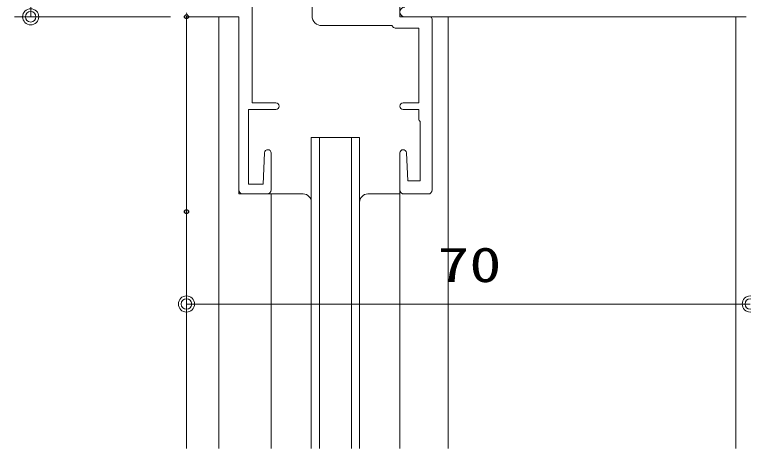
# Model space of a CAD drawing. Units: millimetres on the paper. Extents: x -395 to 395, y -281 to 281.
# Drawn here: x 150.4 to 240.9, y -228.3 to -174.4 of the extents above; entities that cross this region are included whole.
import ezdxf
from ezdxf.enums import TextEntityAlignment as Align

# ---------------------------------------------------------------- set-up
doc = ezdxf.new("R2010")
doc.units = ezdxf.units.MM
doc.header["$PDMODE"] = 32
doc.header["$PDSIZE"] = 0.5
for name, color, linetype, lineweight in [('0-2_USERZ', 3, 'Continuous', 9), ('0-6_KI', 7, 'Continuous', 9), ('0-9_SUNPOU', 3, 'Continuous', 9), ('0-A_0', 7, 'Continuous', 9)]:
    doc.layers.add(name, color=color, linetype=linetype, lineweight=lineweight)
doc.layers.add('0-B_DEFPOINTS', color=1, linetype='Continuous')
doc.styles.add('ＭＳ ゴシック', font='')
doc.styles.get('ＭＳ ゴシック').set_extended_font_data('MS Gothic')

# ---------------------------------------------------------------- blocks, each defined once
blk = doc.blocks.new('DOT1')
at = {"layer": '0-A_0'}
blk.add_line((0, 0), (-1, 0), dxfattribs=at)
for radius in [0.5, 0.325]:
    blk.add_circle((0, 0), radius, dxfattribs=at)

msp = doc.modelspace()

# ---------------------------------------------------------------- linework, layer by layer
at = {"layer": '0-2_USERZ'}
msp.add_line((169.78, -174.682), (150.435, -174.682), dxfattribs=at)
at = {"layer": '0-6_KI'}
for p, q in [((187.38, -174.582), (187.38, -172.682)), ((178.28, -174.682), (178.28, -196.682)), ((198.88, -174.682), (241.28, -174.682)), ((202.28, -174.982), (202.28, -196.182)), ((182.28, -196.182), (182.28, -191.582)), ((198.28, -196.182), (198.28, -191.582)), ((178.28, -196.682), (182.28, -196.682)), ((178.78, -196.682), (181.78, -196.682)), ((182.28, -196.682), (186.28, -196.682)), ((198.28, -196.682), (194.28, -196.682)), ((201.78, -196.682), (198.78, -196.682))]:
    msp.add_line(p, q, dxfattribs=at)
at = {"layer": '0-6_KI', "color": 2}
for p, q in [((171.78, -174.682), (171.78, -228.271)), ((175.78, -228.271), (175.78, -174.682)), ((204.28, -228.271), (204.28, -174.682)), ((239.98, -228.271), (239.98, -174.682)), ((198.28, -228.271), (198.28, -196.182)), ((182.28, -228.271), (182.28, -196.682))]:
    msp.add_line(p, q, dxfattribs=at)
at = {"layer": '0-6_KI', "color": 4}
for p, q in [((187.28, -228.271), (187.28, -189.682)), ((187.28, -189.682), (193.28, -189.682)), ((188.28, -228.271), (188.28, -189.682)), ((192.28, -228.271), (192.28, -189.682)), ((193.28, -228.271), (193.28, -189.682))]:
    msp.add_line(p, q, dxfattribs=at)
at = {"layer": '0-6_KI'}
for points in [[(182.88, -185.382), (179.93, -185.382), (179.93, -170.682), (188.256, -170.682)], [(199.876, -172.873), (198.28, -173.182), (198.28, -174.682), (201.98, -174.682)], [(178.28, -174.682), (171.78, -174.682), (178.28, -174.682)], [(172.28, -174.682), (178.28, -174.682), (178.28, -196.182)], [(197.493, -175.994), (197.28, -175.782), (188.58, -175.782)], [(198.68, -185.382), (200.63, -185.382), (200.63, -176.082), (197.705, -176.082)], [(181.481, -191.562), (181.28, -195.482), (179.48, -195.482), (179.48, -186.182), (182.88, -186.182)], [(200.63, -187.422), (200.63, -186.182), (198.68, -186.182)], [(199.08, -191.559), (199.28, -195.032), (200.78, -195.032), (200.78, -187.682)]]:
    msp.add_lwpolyline(points, dxfattribs=at)
for centre, radius, start, end in [((198.88, -174.082), 0.6, 90, 270), ((172.28, -174.182), 0.5, 180, 270), ((188.58, -174.582), 1.2, 180, 270), ((201.98, -174.982), 0.3, 0, 90), ((197.705, -175.782), 0.3, 225, 270), ((182.88, -185.782), 0.4, 270, 90), ((198.68, -185.782), 0.4, 90, 270), ((200.93, -187.422), 0.3, 180, 240), ((181.88, -191.582), 0.4, 0, 177.07199), ((198.68, -191.582), 0.4, 3.30674, 180), ((178.78, -196.182), 0.5, 180, 270), ((181.78, -196.182), 0.5, 270, 0), ((198.78, -196.182), 0.5, 180, 270), ((201.78, -196.182), 0.5, 270, 0), ((186.28, -197.682), 1, 0, 90), ((194.28, -197.682), 1, 90, 180)]:
    msp.add_arc(centre, radius, start, end, dxfattribs=at)
at = {"layer": '0-9_SUNPOU'}
for p, q in [((171.78, -200.879), (171.78, -212.341)), ((173.78, -210.341), (239.78, -210.341))]:
    msp.add_line(p, q, dxfattribs=at)
at = {"layer": '0-B_DEFPOINTS'}
for p in [(171.78, -174.682), (171.78, -198.879)]:
    msp.add_point(p, dxfattribs=at)

# ---------------------------------------------------------------- block references
at = {"layer": '0-2_USERZ', "xscale": 2, "yscale": 2, "rotation": 270}
msp.add_blockref('DOT1', (152.435, -174.682), dxfattribs=at)
at = {"layer": '0-9_SUNPOU', "xscale": 2, "yscale": 2, "rotation": 180}
msp.add_blockref('DOT1', (171.78, -210.341), dxfattribs=at)
at = {"layer": '0-9_SUNPOU', "xscale": 2, "yscale": 2}
msp.add_blockref('DOT1', (241.78, -210.341), dxfattribs=at)

# ---------------------------------------------------------------- texts
at = {"layer": '0-9_SUNPOU', "style": 'ＭＳ ゴシック', "width": 1.35}
msp.add_text('70', height=4.333, dxfattribs=at).set_placement((202.923, -208.923), align=Align.BOTTOM_LEFT)

doc.saveas('drawing.dxf')
